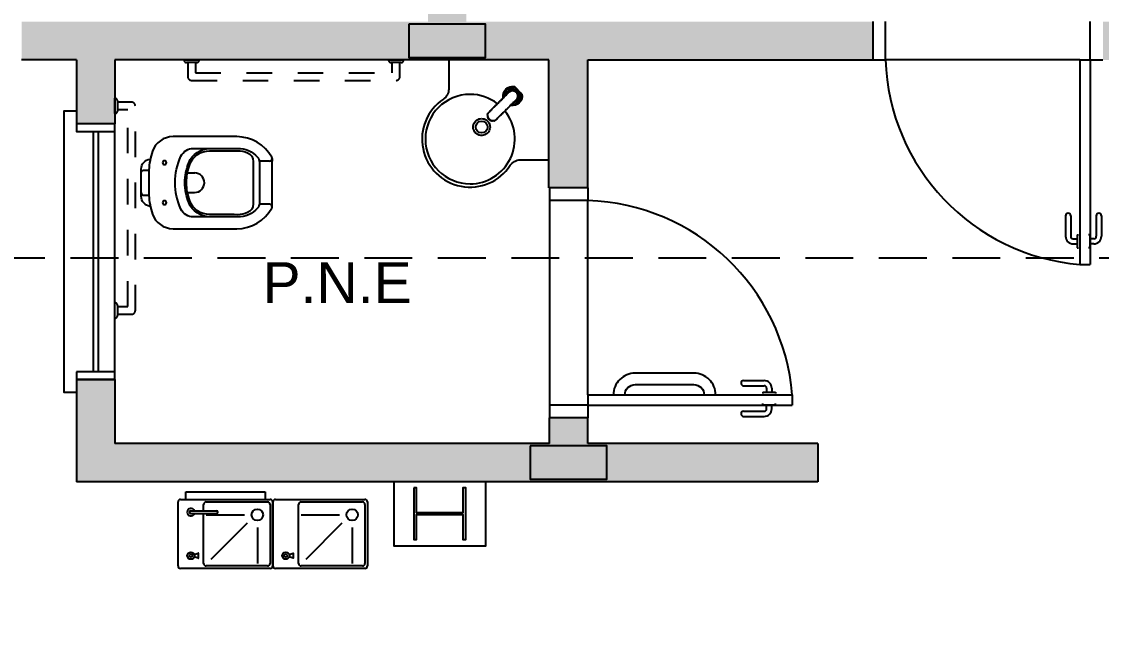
# Model space of a CAD drawing. Extents: x 247 to 523, y 32 to 113.
# Drawn here: x 430.483 to 434.707, y 71.372 to 73.797 of the extents above; entities that cross this region are included whole.
import ezdxf

# ---------------------------------------------------------------- set-up
doc = ezdxf.new("R2010")
doc.units = 0
doc.header["$LTSCALE"] = 0.005
doc.set_wipeout_variables(frame=1)
for name, pattern in [('DOT', [0.25, 0, -0.25]), ('HIDDEN', [9.525, 6.35, -3.175]), ('HIDDEN2', [0.1875, 0.125, -0.0625]), ('TRACEJADO_G', [0.375, 0.25, -0.125])]:
    doc.linetypes.add(name, pattern=pattern)
doc.layers.get('0').update_dxf_attribs({"linetype": 'CONTINUOUS'})
for name, color, linetype in [('A-BARRA', 2, 'CONTINUOUS'), ('A-COTAS', 1, 'CONTINUOUS'), ('A-PAREDE', 5, 'CONTINUOUS'), ('A-PISOS-CTEL', 2, 'TRACEJADO_G'), ('A-PORTA', 3, 'CONTINUOUS'), ('A-SOLEIRA', 1, 'CONTINUOUS'), ('AR-ESQ', 2, 'CONTINUOUS'), ('AR-SAN-01', 1, 'CONTINUOUS'), ('AR-VEGETAÇÃO_árvores', 96, 'HIDDEN'), ('ARQ-ALV-CORTE', 5, 'CONTINUOUS'), ('ARQ-ESQ-VISTA1', 2, 'CONTINUOUS'), ('ARQ-TXT-1_100', 2, 'CONTINUOUS'), ('EST-MET-VISTA1', 1, 'CONTINUOUS'), ('Estr-Met-PILARES', 3, 'CONTINUOUS')]:
    doc.layers.add(name, color=color, linetype=linetype)
doc.styles.add('ESC-50-A20', font='arial.ttf', dxfattribs={"height": 0.1})

msp = doc.modelspace()

# ---------------------------------------------------------------- hatches: boundary and pattern name
at = {"layer": 'A-COTAS'}
h = msp.add_hatch(color=251, dxfattribs=at)
h.dxf.hatch_style = 1
h.paths.add_polyline_path([(431.99822, 73.78658), (431.99822, 73.72158), (431.99822, 73.65658), (432.14822, 73.65658), (432.29822, 73.65658), (432.29822, 73.72158), (432.29822, 73.78658), (432.14822, 73.78658)])
h = msp.add_hatch(color=251, dxfattribs=at)
h.dxf.hatch_style = 1
h.paths.add_polyline_path([(432.47322, 72.13658), (432.47322, 72.07158), (432.47322, 72.00658), (432.62322, 72.00658), (432.77322, 72.00658), (432.77322, 72.07158), (432.77322, 72.13658), (432.62322, 72.13658)])
at = {"layer": 'AR-VEGETAÇÃO_árvores'}
h = msp.add_hatch(color=251, dxfattribs=at)
h.dxf.hatch_style = 1
h.paths.add_polyline_path([(426.57322, 76.74658), (426.77322, 76.74658), (426.77322, 76.89658), (426.42322, 76.89658), (426.42322, 75.59658), (426.57322, 75.59658)])
h.paths.add_polyline_path([(426.57322, 74.59658), (426.42322, 74.59658), (426.42322, 74.59658), (426.42322, 74.39658), (426.57322, 74.39658)])
h.paths.add_polyline_path([(426.57322, 73.39658), (426.42322, 73.39658), (426.42322, 73.39658), (426.42322, 72.40134), (426.57322, 72.40134)])
h.paths.add_polyline_path([(426.57322, 72.14658), (426.57322, 72.40134), (426.42322, 72.40134), (426.42322, 71.99658), (429.48322, 71.99658), (429.48322, 72.40134), (429.33322, 72.40134), (429.33322, 72.14658)])
h.paths.add_polyline_path([(429.48322, 74.59658), (429.33322, 74.59658), (429.33322, 72.40134), (429.48322, 72.40134), (429.48322, 73.64658), (429.58322, 73.64658), (429.58322, 73.79658), (429.48322, 73.79658)])
h.paths.add_polyline_path([(428.17322, 76.89658), (427.77322, 76.89658), (427.77322, 76.74658), (428.17322, 76.74658)])
h.paths.add_polyline_path([(430.72324, 76.89658), (429.17322, 76.89658), (429.17322, 76.74658), (430.72324, 76.74658)])
h.paths.add_polyline_path([(432.5732, 76.89658), (431.72324, 76.89658), (431.72324, 76.74658), (432.07322, 76.74658), (432.07322, 73.79658), (430.48322, 73.79658), (430.48322, 73.64658), (430.69822, 73.64658), (430.69822, 73.39658), (430.84822, 73.39658), (430.84822, 73.64658), (432.16032, 73.64658), (432.16032, 73.64658), (432.54513, 73.64658), (432.54822, 73.64658), (432.54822, 73.25869), (432.54822, 73.14658), (432.69822, 73.14658), (432.69822, 73.64658), (433.81322, 73.64658), (433.81322, 73.79658), (432.22322, 73.79658), (432.22322, 76.74658), (432.5732, 76.74658)])
h.paths.add_polyline_path([(433.59822, 72.14658), (432.69822, 72.14658), (432.69822, 72.24658), (432.54822, 72.24658), (432.54822, 72.14658), (430.84822, 72.14658), (430.84822, 72.39658), (430.69822, 72.39658), (430.69822, 71.99658), (433.59822, 71.99658)])
h.paths.add_polyline_path([(434.96322, 74.59658), (434.81322, 74.59658), (434.81322, 73.79658), (434.71322, 73.79658), (434.71322, 73.64658), (434.81322, 73.64658), (434.81322, 72.40134), (434.96322, 72.40134)])
h.paths.add_polyline_path([(434.96322, 72.14658), (434.96322, 72.40134), (434.81322, 72.40134), (434.81322, 71.99658), (437.87322, 71.99658), (437.87322, 72.40134), (437.72322, 72.40134), (437.72322, 72.14658)])
h.paths.add_polyline_path([(437.87322, 73.39658), (437.72322, 73.39658), (437.72322, 73.39658), (437.72322, 72.40134), (437.87322, 72.40134)])
h.paths.add_polyline_path([(437.87322, 74.59658), (437.72322, 74.59658), (437.72322, 74.59658), (437.72322, 74.39658), (437.87322, 74.39658)])
h.paths.add_polyline_path([(437.87322, 76.89658), (437.52322, 76.89658), (437.52322, 76.74658), (437.72322, 76.74658), (437.72322, 75.59658), (437.87322, 75.59658), (437.87322, 75.59658)])
h.paths.add_polyline_path([(436.52322, 76.89658), (436.12322, 76.89658), (436.12322, 76.74658), (436.52322, 76.74658)])
h.paths.add_polyline_path([(435.12322, 76.89658), (433.5732, 76.89658), (433.5732, 76.74658), (435.12322, 76.74658)])

# ---------------------------------------------------------------- linework, layer by layer
at = {"color": 251, "linetype": 'HIDDEN2', "ltscale": 0.5}
for points in [[(431.17822, 73.64658, -0.4142136), (431.16822, 73.63658), (431.12822, 73.63658, -0.4142136), (431.11822, 73.64658), (431.17822, 73.64658)], [(431.13322, 73.63658), (431.13322, 73.58158, 0.4142136), (431.14822, 73.56658), (431.94822, 73.56658, 0.4142136), (431.96322, 73.58158), (431.96322, 73.63658)], [(431.97822, 73.64658, -0.4142136), (431.96822, 73.63658), (431.92822, 73.63658, -0.4142136), (431.91822, 73.64658), (431.97822, 73.64658)], [(430.85822, 72.65158), (430.91322, 72.65158, 0.4142136), (430.92822, 72.66658), (430.92822, 73.46658, 0.4142136), (430.91322, 73.48158), (430.85822, 73.48158)]]:
    msp.add_lwpolyline(points, format="xyb", dxfattribs=at)
for points in [[(431.16322, 73.63658), (431.16322, 73.59658), (431.93322, 73.59658), (431.93322, 73.63658)], [(430.85822, 72.68158), (430.89822, 72.68158), (430.89822, 73.45158), (430.85822, 73.45158)]]:
    msp.add_lwpolyline(points, dxfattribs=at)
at = {"color": 251, "linetype": 'HIDDEN2', "ltscale": 0.15}
for points in [[(430.84822, 73.49658, -0.4142136), (430.85822, 73.48658), (430.85822, 73.44658, -0.4142136), (430.84822, 73.43658), (430.84822, 73.49658)], [(430.84822, 72.69658, -0.4142136), (430.85822, 72.68658), (430.85822, 72.64658, -0.4142136), (430.84822, 72.63658), (430.84822, 72.69658)]]:
    msp.add_lwpolyline(points, format="xyb", dxfattribs=at)
at = {"layer": 'A-BARRA', "color": 251}
msp.add_lwpolyline([(432.88322, 72.42158, 0.4142136), (432.79822, 72.33658), (432.79822, 72.33658), (432.84322, 72.33658, -0.4142136), (432.88322, 72.37658), (433.11322, 72.37658, -0.4142136), (433.15322, 72.33658), (433.19822, 72.33658), (433.19822, 72.33658, 0.4142136), (433.11322, 72.42158)], format="xyb", close=True, dxfattribs=at)
at = {"layer": 'A-PAREDE', "color": 251}
for points in [[(431.99822, 73.78658), (431.99822, 73.72158), (431.99822, 73.65658), (432.14822, 73.65658), (432.29822, 73.65658), (432.29822, 73.72158), (432.29822, 73.78658), (432.14822, 73.78658), (431.99822, 73.78658)], [(432.47322, 72.13658), (432.47322, 72.07158), (432.47322, 72.00658), (432.62322, 72.00658), (432.77322, 72.00658), (432.77322, 72.07158), (432.77322, 72.13658), (432.62322, 72.13658), (432.47322, 72.13658)]]:
    msp.add_lwpolyline(points, close=True, dxfattribs=at)
at = {"layer": 'A-PISOS-CTEL', "color": 251, "linetype": 'TRACEJADO_G', "ltscale": 150}
msp.add_lwpolyline([(441.4992, 46.87165), (441.4992, 72.87165), (423.9392, 72.87165), (423.9392, 46.87165)], close=True, dxfattribs=at)
at = {"layer": 'A-PORTA', "color": 251}
for p, q in [((434.56733, 73.03695), (434.56733, 72.95695)), ((434.58733, 73.03695), (434.58733, 72.95695)), ((434.68733, 73.03695), (434.68733, 72.95695)), ((434.70733, 73.03695), (434.70733, 72.95695)), ((434.61233, 72.96195), (434.61233, 72.91195)), ((434.61233, 72.96195), (434.61733, 72.96195)), ((434.66233, 72.96195), (434.65733, 72.96195)), ((434.66233, 72.96195), (434.66233, 72.91195)), ((434.59733, 72.94695), (434.61233, 72.94695)), ((434.59733, 72.92695), (434.61233, 72.92695)), ((434.61233, 72.91195), (434.61733, 72.91195)), ((434.66233, 72.91195), (434.65733, 72.91195)), ((434.67733, 72.94695), (434.66233, 72.94695)), ((434.67733, 72.92695), (434.66233, 72.92695)), ((433.30785, 72.39247), (433.38785, 72.39247)), ((433.30785, 72.37247), (433.38785, 72.37247)), ((433.39785, 72.36247), (433.39785, 72.34747)), ((433.41785, 72.36247), (433.41785, 72.34747)), ((433.38285, 72.34747), (433.43285, 72.34747)), ((433.38285, 72.34747), (433.38285, 72.34247)), ((433.43285, 72.34747), (433.43285, 72.34247)), ((433.38285, 72.29747), (433.38285, 72.30247)), ((433.38285, 72.29747), (433.43285, 72.29747)), ((433.39785, 72.28247), (433.39785, 72.29747)), ((433.41785, 72.28247), (433.41785, 72.29747)), ((433.43285, 72.29747), (433.43285, 72.30247)), ((433.30785, 72.27247), (433.38785, 72.27247)), ((433.30785, 72.25247), (433.38785, 72.25247))]:
    msp.add_line(p, q, dxfattribs=at)
for points in [[(432.15417, 73.64347), (432.15417, 73.5318, -0.2508755), (432.13353, 73.49327, 1.2268868), (432.395, 73.23454, -0.2536718), (432.4338, 73.25558), (432.54206, 73.25558, 0.4142136), (432.54515, 73.25867), (432.54515, 73.64347, 0.4142136), (432.54207, 73.64656), (432.15725, 73.64656), (432.15643, 73.64645), (432.1557, 73.64614), (432.15506, 73.64564), (432.15457, 73.645), (432.15427, 73.64426)], [(432.28271, 73.40727, -1), (432.28271, 73.36097, -1)]]:
    msp.add_lwpolyline(points, format="xyb", close=True, dxfattribs=at)
for points in [[(432.36707, 73.49887, -0.5256069), (432.41063, 73.54243)], [(432.36983, 73.50065, -0.5577896), (432.41461, 73.5383)], [(432.39667, 73.52533, -0.0550086), (432.40113, 73.52642)], [(432.44062, 73.51244, -0.5256151), (432.39706, 73.46888)], [(432.43649, 73.51642, -0.557794), (432.39884, 73.47164)], [(432.40113, 73.52642, -0.2328376), (432.41865, 73.52046)], [(432.41865, 73.52046, -0.2917298), (432.42352, 73.49848)]]:
    msp.add_lwpolyline(points, format="xyb", dxfattribs=at)
for points in [[(432.41063, 73.54243), (432.41136, 73.54167), (432.41229, 73.5407), (432.4129, 73.54006), (432.41461, 73.5383)], [(432.41063, 73.54243), (432.41067, 73.54242), (432.41072, 73.5424), (432.41077, 73.54238), (432.41081, 73.54236), (432.41085, 73.54234), (432.4109, 73.54231), (432.41093, 73.54228), (432.41097, 73.54224)], [(432.44043, 73.51278), (432.41097, 73.54224)], [(432.41097, 73.54224), (432.41182, 73.54134), (432.41278, 73.54034), (432.414, 73.53906), (432.41481, 73.53821), (432.4154, 73.5376), (432.416, 73.53698), (432.41684, 73.53613), (432.41746, 73.5355), (432.41845, 73.5345), (432.41914, 73.5338), (432.42055, 73.53239), (432.42197, 73.53096), (432.4234, 73.52952), (432.42723, 73.52569), (432.42843, 73.52449), (432.42915, 73.52378), (432.43058, 73.52236), (432.43199, 73.52095), (432.4331, 73.51985), (432.43432, 73.51865), (432.43509, 73.51789), (432.4358, 73.51721), (432.4364, 73.51662)], [(432.34352, 73.47433), (432.34693, 73.47777), (432.35033, 73.4812), (432.35369, 73.48458), (432.35533, 73.48623), (432.35696, 73.48786), (432.35857, 73.48946), (432.36017, 73.49106), (432.36174, 73.49263), (432.3633, 73.49417), (432.36484, 73.4957), (432.36636, 73.49721), (432.36932, 73.50015), (432.37077, 73.50159), (432.3722, 73.503), (432.37495, 73.50576), (432.3776, 73.50843), (432.38015, 73.51103)], [(432.38193, 73.51269), (432.38043, 73.51111), (432.37891, 73.50954), (432.37737, 73.50796), (432.3766, 73.50718), (432.37582, 73.50639), (432.37521, 73.50577), (432.37426, 73.50481), (432.37249, 73.50305), (432.37111, 73.50168), (432.36813, 73.49871), (432.36482, 73.49544)], [(432.37704, 73.50786), (432.37714, 73.50917), (432.37724, 73.50982), (432.37783, 73.51262), (432.37799, 73.51319), (432.37896, 73.51596), (432.37915, 73.5164), (432.38052, 73.51912), (432.3807, 73.51942), (432.38248, 73.52205), (432.38259, 73.52219), (432.3848, 73.52469), (432.38745, 73.52702), (432.38765, 73.52717), (432.39038, 73.52897), (432.39077, 73.52919), (432.39354, 73.53053), (432.39408, 73.53075), (432.39687, 73.53166), (432.39752, 73.53183), (432.40033, 73.53235), (432.40103, 73.53243), (432.40384, 73.53258), (432.40455, 73.53257), (432.40736, 73.53235), (432.40802, 73.53226), (432.41081, 73.53166), (432.41138, 73.53151), (432.41415, 73.53053), (432.41459, 73.53034), (432.41731, 73.52897), (432.41761, 73.5288), (432.42024, 73.52702), (432.42038, 73.5269), (432.42289, 73.52469), (432.42509, 73.52219), (432.42521, 73.52205), (432.42699, 73.51942), (432.42716, 73.51912), (432.42853, 73.5164), (432.42872, 73.51596), (432.4297, 73.51319), (432.42986, 73.51262), (432.43045, 73.50982), (432.43054, 73.50917), (432.43076, 73.50636), (432.43077, 73.50565), (432.43063, 73.50284), (432.43054, 73.50214), (432.43002, 73.49933), (432.42986, 73.49868), (432.42894, 73.49589), (432.42872, 73.49535), (432.42739, 73.49258), (432.42717, 73.49219), (432.42536, 73.48946), (432.42521, 73.48926), (432.42288, 73.48661), (432.42038, 73.4844), (432.42024, 73.48429), (432.41761, 73.4825), (432.41731, 73.48233), (432.41459, 73.48096), (432.41415, 73.48077), (432.41138, 73.4798), (432.41081, 73.47964), (432.40802, 73.47905), (432.40736, 73.47895), (432.40605, 73.47885)], [(432.37818, 73.50903), (432.38004, 73.51095), (432.38164, 73.51264), (432.38302, 73.51414), (432.3842, 73.51543), (432.38472, 73.516), (432.3852, 73.5165), (432.38563, 73.51696), (432.38603, 73.51736), (432.38639, 73.51772), (432.38671, 73.51803)], [(432.38437, 73.51529), (432.38323, 73.51407)], [(432.38703, 73.5181), (432.3864, 73.51744), (432.38538, 73.51636)], [(432.38974, 73.52099), (432.38972, 73.52095), (432.38965, 73.52086), (432.3896, 73.5208), (432.38941, 73.52065), (432.38923, 73.52048), (432.38907, 73.5203), (432.38891, 73.52013), (432.38875, 73.51997), (432.38847, 73.51971), (432.38806, 73.51933), (432.38781, 73.51909), (432.38752, 73.51881), (432.3872, 73.51849)], [(432.3877, 73.5188), (432.38859, 73.51972), (432.38886, 73.52), (432.38912, 73.52027)], [(432.38795, 73.51923), (432.38809, 73.5194), (432.38849, 73.51986), (432.38888, 73.52028), (432.38927, 73.52067)], [(432.38921, 73.52062), (432.38888, 73.52028)], [(432.38927, 73.52067), (432.38909, 73.52051), (432.38904, 73.52046), (432.38889, 73.52029)], [(432.38918, 73.52059), (432.38914, 73.52055)], [(432.38967, 73.52101), (432.3896, 73.52095), (432.38953, 73.52089), (432.38948, 73.52085), (432.38943, 73.52081), (432.38934, 73.52073), (432.38927, 73.52067)], [(432.3896, 73.5208), (432.3894, 73.52058)], [(432.39196, 73.52284), (432.39098, 73.52218), (432.38948, 73.52085)], [(432.39024, 73.52144), (432.38974, 73.52106)], [(432.39265, 73.52322), (432.38975, 73.52106)], [(432.38977, 73.52107), (432.38978, 73.52107), (432.38979, 73.52107)], [(432.39214, 73.52298), (432.39013, 73.52136)], [(432.3995, 73.52592), (432.39594, 73.5249), (432.39587, 73.52488), (432.39582, 73.52487), (432.39576, 73.52485), (432.39571, 73.52483), (432.39562, 73.5248), (432.39228, 73.52306), (432.39024, 73.52144)], [(432.39246, 73.52315), (432.39024, 73.52144)], [(432.39207, 73.52294), (432.39034, 73.52153)], [(432.42297, 73.49736), (432.42311, 73.49771), (432.42324, 73.49806), (432.42337, 73.49842), (432.42365, 73.49931), (432.4239, 73.50023), (432.42411, 73.50115), (432.42421, 73.50171), (432.4243, 73.50227), (432.42437, 73.50284), (432.42444, 73.5036), (432.42448, 73.50436), (432.4245, 73.50512), (432.42448, 73.50589), (432.42444, 73.50665), (432.42437, 73.50742), (432.4243, 73.50799), (432.42421, 73.50856), (432.42411, 73.50913), (432.4239, 73.51009), (432.42364, 73.51103), (432.42334, 73.51195), (432.42321, 73.51232), (432.42307, 73.51269), (432.42293, 73.51306), (432.42244, 73.51415), (432.42189, 73.51521), (432.42129, 73.51623), (432.42037, 73.51758), (432.41935, 73.51885), (432.41824, 73.52005), (432.41704, 73.52116), (432.41577, 73.52218), (432.41443, 73.5231), (432.4134, 73.5237), (432.41234, 73.52425), (432.41125, 73.52474), (432.41088, 73.52488), (432.41051, 73.52502), (432.41014, 73.52515), (432.40922, 73.52545), (432.40828, 73.52571), (432.40733, 73.52592), (432.40676, 73.52602), (432.40618, 73.52611), (432.40561, 73.52618), (432.40484, 73.52625), (432.40408, 73.52629), (432.40331, 73.52631), (432.40255, 73.52629), (432.40179, 73.52625), (432.40103, 73.52618), (432.40046, 73.5261), (432.3999, 73.52602), (432.39934, 73.52591), (432.39842, 73.52571), (432.39751, 73.52546), (432.39661, 73.52518), (432.39625, 73.52505), (432.3959, 73.52492), (432.39555, 73.52478), (432.39452, 73.52432), (432.39352, 73.52381), (432.39255, 73.52324), (432.39239, 73.52314), (432.39223, 73.52304), (432.39207, 73.52294), (432.39258, 73.52331), (432.39555, 73.52478), (432.39632, 73.52516)], [(432.39632, 73.52516), (432.39548, 73.52485), (432.39314, 73.52365), (432.39278, 73.5234)], [(432.40339, 73.52625), (432.39965, 73.52594), (432.3996, 73.52593), (432.39955, 73.52593), (432.3995, 73.52592), (432.39942, 73.52591), (432.39939, 73.5259), (432.39576, 73.52485)], [(432.39632, 73.52516), (432.39667, 73.52533)], [(432.39934, 73.52591), (432.39667, 73.52533)], [(432.40095, 73.52637), (432.4006, 73.52634), (432.39798, 73.52576), (432.39705, 73.52542)], [(432.40331, 73.52626), (432.39991, 73.52596)], [(432.40331, 73.52631), (432.40113, 73.52642)], [(432.40152, 73.52642), (432.40329, 73.52659), (432.40551, 73.5265)], [(432.40587, 73.52648), (432.40603, 73.52648), (432.40876, 73.52601), (432.40994, 73.52564)], [(432.41072, 73.52539), (432.41144, 73.52517), (432.41401, 73.52396), (432.41449, 73.52365)], [(432.41461, 73.5383), (432.4148, 73.53809), (432.41526, 73.53759), (432.4158, 73.53702), (432.41624, 73.53655)], [(432.41513, 73.52323), (432.41643, 73.52239), (432.41865, 73.52046)], [(432.42178, 73.53078), (432.421, 73.53159), (432.42065, 73.53195), (432.4202, 73.53241), (432.41997, 73.53264), (432.41974, 73.53289), (432.41928, 73.53337), (432.41869, 73.53398), (432.4179, 73.53481), (432.41714, 73.5356), (432.41667, 73.5361)], [(432.41865, 73.52046), (432.42058, 73.51824), (432.42142, 73.51694)], [(432.42411, 73.50131), (432.42309, 73.49775), (432.42307, 73.49768), (432.42306, 73.49762), (432.42304, 73.49757), (432.42302, 73.49752), (432.42299, 73.49743), (432.42125, 73.49409), (432.41963, 73.49205)], [(432.42184, 73.5163), (432.42215, 73.51582), (432.42336, 73.51324), (432.42358, 73.51253)], [(432.42444, 73.5052), (432.42413, 73.50146), (432.42412, 73.50141), (432.42412, 73.50136), (432.42411, 73.50131), (432.4241, 73.50123), (432.42409, 73.5012), (432.42304, 73.49757)], [(432.42757, 73.52497), (432.42705, 73.52548), (432.42595, 73.52658), (432.42477, 73.52776), (432.42367, 73.52886), (432.42316, 73.52938)], [(432.42411, 73.50115), (432.42352, 73.49848)], [(432.42361, 73.49886), (432.42395, 73.49979), (432.42453, 73.50241), (432.42456, 73.50276)], [(432.42383, 73.51175), (432.4242, 73.51057), (432.42467, 73.50784), (432.42468, 73.50768)], [(432.42445, 73.50512), (432.42415, 73.50172)], [(432.4245, 73.50512), (432.42461, 73.50294)], [(432.42469, 73.50732), (432.42478, 73.5051), (432.42462, 73.50333)], [(432.43429, 73.51848), (432.43379, 73.51895), (432.433, 73.51971), (432.43217, 73.5205), (432.43156, 73.52109), (432.43108, 73.52155), (432.43084, 73.52178), (432.4306, 73.52201), (432.43014, 73.52246), (432.42978, 73.52281), (432.42898, 73.52359)], [(432.43474, 73.51805), (432.43521, 73.51761), (432.43578, 73.51707), (432.43628, 73.51661), (432.43649, 73.51642)], [(432.4364, 73.51662), (432.43649, 73.51642)], [(432.44043, 73.51278), (432.43954, 73.51363), (432.43853, 73.51459), (432.43749, 73.51558), (432.4364, 73.51662)], [(432.44062, 73.51244), (432.43986, 73.51317), (432.43887, 73.51411), (432.43821, 73.51475), (432.43758, 73.51536), (432.43649, 73.51642)], [(432.44062, 73.51244), (432.44061, 73.51248), (432.44059, 73.51253), (432.44057, 73.51258), (432.44055, 73.51262), (432.44053, 73.51266), (432.4405, 73.5127), (432.44047, 73.51274), (432.44043, 73.51278)], [(432.34348, 73.47429), (432.34034, 73.47112), (432.33723, 73.46799), (432.33418, 73.46491), (432.33271, 73.46343), (432.33125, 73.46196), (432.32982, 73.46051), (432.3284, 73.45908), (432.32701, 73.45767), (432.32565, 73.45629), (432.3243, 73.45492), (432.32298, 73.45358), (432.32168, 73.45226), (432.3204, 73.45095), (432.31914, 73.44967), (432.31791, 73.44841), (432.3167, 73.44717), (432.31551, 73.44595), (432.31435, 73.44475), (432.3132, 73.44358), (432.31208, 73.44243), (432.31098, 73.44129), (432.30796, 73.43819)], [(432.33235, 73.46286), (432.32981, 73.46031), (432.32723, 73.45772), (432.32561, 73.45609), (432.32323, 73.45369), (432.32177, 73.45221), (432.32034, 73.45076), (432.31892, 73.44931), (432.31783, 73.4482), (432.31608, 73.44642), (432.31425, 73.44454), (432.31188, 73.4421)], [(432.33794, 73.46847), (432.33607, 73.46659)], [(432.33982, 73.47035), (432.34171, 73.47225), (432.34364, 73.47419), (432.34752, 73.4781)], [(432.34351, 73.47435), (432.34347, 73.47431)], [(432.35337, 73.484), (432.35141, 73.48203), (432.34946, 73.48007)], [(432.3573, 73.48795), (432.35533, 73.48597)], [(432.36325, 73.49388), (432.36126, 73.4919)], [(432.36756, 73.4984), (432.36707, 73.49887), (432.36708, 73.49882), (432.36709, 73.49877), (432.36711, 73.49873), (432.36713, 73.49868), (432.36716, 73.49864), (432.36719, 73.4986), (432.36722, 73.49856), (432.36725, 73.49852)], [(432.36747, 73.49831), (432.36725, 73.49852)], [(432.36747, 73.49831), (432.36725, 73.49852)], [(432.40923, 73.48195), (432.40662, 73.47941), (432.40395, 73.47676), (432.40119, 73.47401), (432.39978, 73.47258), (432.39834, 73.47113), (432.3954, 73.46817), (432.39389, 73.46665), (432.39236, 73.46511), (432.39082, 73.46355), (432.38925, 73.46197), (432.38766, 73.46038), (432.38605, 73.45877), (432.38442, 73.45714), (432.38277, 73.4555), (432.37939, 73.45214), (432.37596, 73.44874), (432.37252, 73.44533)], [(432.38614, 73.45911), (432.38416, 73.45714)], [(432.39207, 73.46506), (432.39009, 73.46307)], [(432.39363, 73.46663), (432.39831, 73.47135), (432.39987, 73.47292), (432.40124, 73.4743), (432.40301, 73.47607), (432.40396, 73.47701), (432.40458, 73.47763), (432.40537, 73.47841), (432.40615, 73.47918), (432.40773, 73.48072), (432.4093, 73.48224), (432.41088, 73.48374)], [(432.39671, 73.46906), (432.3965, 73.46928)], [(432.39651, 73.46928), (432.39671, 73.46906)], [(432.39659, 73.46937), (432.39706, 73.46888)], [(432.39706, 73.46888), (432.39701, 73.46889), (432.39696, 73.4689), (432.39692, 73.46892), (432.39687, 73.46894), (432.39683, 73.46897), (432.39679, 73.469), (432.39675, 73.46903), (432.39671, 73.46906)], [(432.40723, 73.47999), (432.40914, 73.48185), (432.41084, 73.48344), (432.41234, 73.48483), (432.41362, 73.48601), (432.41419, 73.48653), (432.41469, 73.48701), (432.41515, 73.48744), (432.41555, 73.48784), (432.41591, 73.4882), (432.41622, 73.48852)], [(432.41348, 73.48618), (432.41226, 73.48504)], [(432.41455, 73.48719), (432.41564, 73.48821), (432.41629, 73.48884)], [(432.41918, 73.49155), (432.41914, 73.49153), (432.41905, 73.49146), (432.41899, 73.49141), (432.41884, 73.49121), (432.41867, 73.49104), (432.41849, 73.49088), (432.41832, 73.49072), (432.41816, 73.49056), (432.4179, 73.49028), (432.41752, 73.48987), (432.41728, 73.48962), (432.417, 73.48933), (432.41668, 73.48901)], [(432.41699, 73.48951), (432.41819, 73.49067), (432.41846, 73.49093)], [(432.41742, 73.48976), (432.4176, 73.4899), (432.41805, 73.4903), (432.41847, 73.49069), (432.41881, 73.49102)], [(432.41886, 73.49108), (432.41847, 73.49069)], [(432.41886, 73.49108), (432.4187, 73.4909), (432.41865, 73.49084), (432.41848, 73.4907)], [(432.41877, 73.49098), (432.41872, 73.49093)], [(432.41899, 73.49141), (432.41877, 73.49121)], [(432.4192, 73.49148), (432.41914, 73.49141), (432.41909, 73.49134), (432.41904, 73.49129), (432.419, 73.49124), (432.41892, 73.49115), (432.41886, 73.49108)], [(432.41905, 73.49129), (432.42037, 73.49279), (432.42104, 73.49377)], [(432.42141, 73.49445), (432.41925, 73.49156)], [(432.41956, 73.49195), (432.41925, 73.49155)], [(432.41926, 73.49158), (432.41926, 73.49158), (432.41926, 73.49159)], [(432.42134, 73.49427), (432.41956, 73.49195)], [(432.42117, 73.49395), (432.41956, 73.49195)], [(432.42104, 73.49377), (432.41969, 73.49212)], [(432.42113, 73.49388), (432.42104, 73.49377)], [(432.42113, 73.49388), (432.42123, 73.49404), (432.42133, 73.4942), (432.42143, 73.49435), (432.422, 73.49533), (432.42251, 73.49633), (432.42297, 73.49736)], [(432.42159, 73.49459), (432.4215, 73.49439), (432.42113, 73.49388)], [(432.42159, 73.49459), (432.42184, 73.49495), (432.42304, 73.49729), (432.42335, 73.49813)], [(432.42297, 73.49736), (432.42159, 73.49459)], [(432.42352, 73.49848), (432.42297, 73.49736)], [(432.30616, 73.43088), (432.30608, 73.42952), (432.30618, 73.42803)], [(432.30616, 73.43088), (432.30614, 73.43053), (432.30612, 73.42956), (432.30618, 73.42803)], [(432.30616, 73.43088), (432.30638, 73.43301), (432.30648, 73.43371), (432.30665, 73.43442)], [(432.30618, 73.42803), (432.30625, 73.42731)], [(432.30693, 73.42378), (432.30649, 73.42535), (432.30625, 73.42731)], [(432.30625, 73.42731), (432.30652, 73.42554)], [(432.30692, 73.43546), (432.30774, 73.43783), (432.30778, 73.43793), (432.30783, 73.43802)], [(432.30774, 73.43783), (432.30911, 73.43925), (432.31049, 73.44068)], [(432.31071, 73.41627), (432.30969, 73.41758), (432.30923, 73.41842), (432.30819, 73.42038)], [(432.31446, 73.41252), (432.31242, 73.41423), (432.31071, 73.41627), (432.31247, 73.41428), (432.31446, 73.41252), (432.31577, 73.4115), (432.31662, 73.41104), (432.31857, 73.41), (432.31952, 73.40951), (432.32128, 73.40894), (432.31956, 73.40957), (432.3189, 73.40985), (432.31857, 73.41)], [(432.33638, 73.40977), (432.33948, 73.41279), (432.34062, 73.41389), (432.34177, 73.41501), (432.34294, 73.41616), (432.34414, 73.41732), (432.34536, 73.41851), (432.3466, 73.41972), (432.34786, 73.42095), (432.34914, 73.42221), (432.35045, 73.42349), (432.35177, 73.42479), (432.35311, 73.42611), (432.35448, 73.42746), (432.35587, 73.42882), (432.35727, 73.43021), (432.3587, 73.43163), (432.36015, 73.43306), (432.36162, 73.43451), (432.36311, 73.43599), (432.36618, 73.43904), (432.36931, 73.44215), (432.37248, 73.44529)], [(432.3403, 73.41369), (432.34273, 73.41606), (432.34461, 73.41789), (432.34639, 73.41964), (432.34788, 73.42109), (432.34895, 73.42215), (432.35024, 73.42342), (432.35188, 73.42504), (432.35428, 73.42742), (432.35591, 73.42903), (432.3585, 73.43162), (432.36105, 73.43416)], [(432.36666, 73.43975), (432.36478, 73.43788)], [(432.36854, 73.44163), (432.37044, 73.44352), (432.37234, 73.44541), (432.37629, 73.44933), (432.38022, 73.45322), (432.38219, 73.45518)], [(432.37254, 73.44532), (432.3725, 73.44528)], [(432.32373, 73.40832), (432.3255, 73.40806), (432.32354, 73.4083), (432.32197, 73.40874)], [(432.32622, 73.40799), (432.3255, 73.40806)], [(432.33261, 73.40846), (432.3319, 73.40829), (432.3312, 73.40819), (432.32908, 73.40797), (432.32771, 73.40789), (432.32622, 73.40799)], [(432.32908, 73.40797), (432.32872, 73.40795), (432.32775, 73.40793), (432.32622, 73.40799)], [(432.33622, 73.40964), (432.33612, 73.40959), (432.33602, 73.40955), (432.33365, 73.40873)], [(432.33602, 73.40955), (432.33744, 73.41092), (432.33887, 73.4123)]]:
    msp.add_lwpolyline(points, dxfattribs=at)
for points in [[(432.28271, 73.41722), (432.28788, 73.41681), (432.29293, 73.4156), (432.29538, 73.41469), (432.29775, 73.4136), (432.30003, 73.41231), (432.30221, 73.41085), (432.3061, 73.40751), (432.30948, 73.40355), (432.31221, 73.39911), (432.3133, 73.39673), (432.3142, 73.39428), (432.31491, 73.39176), (432.31542, 73.38919), (432.31581, 73.38412), (432.31541, 73.37895), (432.3142, 73.3739), (432.31222, 73.36909), (432.30949, 73.36464), (432.30787, 73.36258), (432.30609, 73.36066), (432.30417, 73.35888), (432.3021, 73.35726), (432.29992, 73.35581), (432.29762, 73.35453), (432.29517, 73.35342), (432.29022, 73.35185), (432.2851, 73.35108), (432.2799, 73.35111), (432.27474, 73.35196), (432.27223, 73.35269), (432.26977, 73.35362), (432.2674, 73.35474), (432.26511, 73.35605), (432.26295, 73.35753), (432.26089, 73.35919), (432.25928, 73.36069), (432.2559, 73.36463), (432.2532, 73.36902), (432.25121, 73.3738), (432.24998, 73.37886), (432.24967, 73.38146), (432.24956, 73.38407), (432.24966, 73.38669), (432.24997, 73.3893), (432.25048, 73.39186), (432.2512, 73.39439), (432.25211, 73.39685), (432.25323, 73.39924), (432.2559, 73.40357), (432.25928, 73.40752), (432.26323, 73.4109), (432.26769, 73.41362), (432.27006, 73.41471), (432.27252, 73.41562), (432.27505, 73.41632), (432.27763, 73.41683)], [(432.30819, 73.42038), (432.3077, 73.42133), (432.30714, 73.42309), (432.30776, 73.42137), (432.30804, 73.42071)]]:
    msp.add_lwpolyline(points, close=True, dxfattribs=at)
for centre, radius, start, end in [((434.69233, 73.67336), 0.82954, 181.85013, 265.22122), ((432.23763, 73.33698), 0.17491, 90, 270), ((432.23763, 73.33698), 0.17491, 52.30707, 90), ((432.23763, 73.33698), 0.17491, 270, 38.83646), ((432.67144, 72.26747), 0.82954, 4.77878, 88.14987), ((434.57733, 73.03695), 0.01, 0, 180), ((434.69733, 73.03695), 0.01, 0, 180), ((434.59733, 72.95695), 0.03, 180, 270), ((434.59733, 72.95695), 0.01, 180, 270), ((434.67733, 72.95695), 0.01, 270, 0), ((434.67733, 72.95695), 0.03, 270, 0), ((433.30785, 72.38247), 0.01, 90, 270), ((433.38785, 72.36247), 0.03, 0, 90), ((433.38785, 72.36247), 0.01, 0, 90), ((433.38785, 72.28247), 0.01, 270, 0), ((433.38785, 72.28247), 0.03, 270, 0), ((433.30785, 72.26247), 0.01, 90, 270)]:
    msp.add_arc(centre, radius, start, end, dxfattribs=at)
for points, degree in [([(432.38043, 73.51111), (432.38033, 73.51111), (432.38024, 73.51109), (432.38016, 73.51105), (432.38009, 73.51101), (432.38004, 73.51095)], 5), ([(432.38323, 73.51407), (432.38282, 73.51364), (432.38239, 73.51317), (432.38193, 73.51269)], 3), ([(432.38437, 73.51529), (432.38473, 73.51567), (432.38506, 73.51603), (432.38538, 73.51636)], 3), ([(432.3872, 73.51849), (432.38702, 73.51836), (432.38685, 73.51821), (432.38671, 73.51803)], 3), ([(432.38703, 73.5181), (432.38727, 73.51835), (432.38749, 73.51858), (432.3877, 73.5188)], 3), ([(432.38807, 73.51936), (432.3883, 73.51962), (432.38851, 73.51985), (432.3887, 73.52004)], 3), ([(432.38953, 73.52089), (432.38907, 73.52048), (432.38866, 73.52002), (432.38827, 73.51953)], 3), ([(432.38904, 73.52046), (432.38899, 73.52041), (432.38894, 73.52036), (432.38889, 73.52031)], 3), ([(432.38912, 73.52027), (432.38923, 73.52039), (432.38932, 73.52049), (432.3894, 73.52058)], 3), ([(432.38967, 73.52101), (432.38971, 73.52104), (432.38975, 73.52106), (432.38977, 73.52107)], 3), ([(432.38969, 73.52102), (432.39065, 73.52185), (432.3917, 73.52259), (432.3928, 73.52323)], 3), ([(432.38979, 73.52107), (432.38979, 73.52106), (432.38978, 73.52103), (432.38974, 73.52099)], 3), ([(432.39228, 73.52306), (432.39223, 73.52303), (432.39218, 73.523), (432.39214, 73.52298)], 3), ([(432.41624, 73.53655), (432.41638, 73.5364), (432.41652, 73.53625), (432.41667, 73.5361)], 3), ([(432.42178, 73.53078), (432.42224, 73.53032), (432.4227, 73.52985), (432.42316, 73.52938)], 3), ([(432.42898, 73.52359), (432.42851, 73.52405), (432.42804, 73.52451), (432.42757, 73.52497)], 3), ([(432.43429, 73.51848), (432.43444, 73.51833), (432.43459, 73.51819), (432.43474, 73.51805)], 3), ([(432.33235, 73.46286), (432.33309, 73.4636), (432.33383, 73.46434), (432.33457, 73.46509), (432.33532, 73.46584), (432.33607, 73.46659)], 5), ([(432.33794, 73.46847), (432.33857, 73.46909), (432.3392, 73.46972), (432.33982, 73.47035)], 3), ([(432.3436, 73.47415), (432.34354, 73.47421), (432.3435, 73.47426), (432.34348, 73.47429), (432.34347, 73.47431), (432.34347, 73.47431)], 5), ([(432.34364, 73.47419), (432.34358, 73.47425), (432.34354, 73.4743), (432.34352, 73.47433), (432.34351, 73.47435), (432.34351, 73.47435)], 5), ([(432.34752, 73.4781), (432.34817, 73.47876), (432.34882, 73.47941), (432.34946, 73.48007)], 3), ([(432.34867, 73.47953), (432.34865, 73.47953), (432.34864, 73.47953), (432.34863, 73.47953), (432.34863, 73.47952), (432.34864, 73.4795)], 5), ([(432.35337, 73.484), (432.35403, 73.48466), (432.35468, 73.48532), (432.35533, 73.48597)], 3), ([(432.3573, 73.48795), (432.35864, 73.48928), (432.35996, 73.4906), (432.36126, 73.4919)], 3), ([(432.36325, 73.49388), (432.36377, 73.4944), (432.3643, 73.49492), (432.36482, 73.49544)], 3), ([(432.39009, 73.46307), (432.3888, 73.46177), (432.38748, 73.46045), (432.38614, 73.45911)], 3), ([(432.39363, 73.46663), (432.39311, 73.46611), (432.39259, 73.46558), (432.39207, 73.46506)], 3), ([(432.4093, 73.48224), (432.4093, 73.48214), (432.40928, 73.48205), (432.40925, 73.48197), (432.4092, 73.4819), (432.40914, 73.48185)], 5), ([(432.41226, 73.48504), (432.41183, 73.48463), (432.41136, 73.48419), (432.41088, 73.48374)], 3), ([(432.41455, 73.48719), (432.41422, 73.48687), (432.41386, 73.48654), (432.41348, 73.48618)], 3), ([(432.41668, 73.48901), (432.41655, 73.48882), (432.4164, 73.48866), (432.41622, 73.48852)], 3), ([(432.41699, 73.48951), (432.41677, 73.4893), (432.41654, 73.48908), (432.41629, 73.48884)], 3), ([(432.41755, 73.48988), (432.41782, 73.49011), (432.41804, 73.49032), (432.41823, 73.49051)], 3), ([(432.41772, 73.49008), (432.41821, 73.49047), (432.41867, 73.49088), (432.41909, 73.49134)], 3), ([(432.41846, 73.49093), (432.41858, 73.49104), (432.41868, 73.49113), (432.41877, 73.49121)], 3), ([(432.4185, 73.4907), (432.41855, 73.49075), (432.4186, 73.49079), (432.41865, 73.49084)], 3), ([(432.41926, 73.49159), (432.41925, 73.4916), (432.41923, 73.49159), (432.41918, 73.49155)], 3), ([(432.41926, 73.49158), (432.41925, 73.49156), (432.41923, 73.49152), (432.4192, 73.49148)], 3), ([(432.42143, 73.49461), (432.42078, 73.49351), (432.42004, 73.49246), (432.41921, 73.4915)], 3), ([(432.42117, 73.49395), (432.42119, 73.49399), (432.42122, 73.49404), (432.42125, 73.49409)], 3), ([(432.30638, 73.43301), (432.30651, 73.43384), (432.30669, 73.43466), (432.30692, 73.43546)], 3), ([(432.30652, 73.42554), (432.30667, 73.42471), (432.30688, 73.42389), (432.30714, 73.42309)], 3), ([(432.30783, 73.43802), (432.30787, 73.43808), (432.30791, 73.43814), (432.30796, 73.43819)], 3), ([(432.31873, 73.40992), (432.31548, 73.41062), (432.3126, 73.41227), (432.31032, 73.41461), (432.30877, 73.41745), (432.30811, 73.42054)], 5), ([(432.30923, 73.41842), (432.30968, 73.41768), (432.31018, 73.41696), (432.31071, 73.41627)], 3), ([(432.31049, 73.44068), (432.31095, 73.44115), (432.31141, 73.44162), (432.31188, 73.4421)], 3), ([(432.36478, 73.43788), (432.36352, 73.43662), (432.36228, 73.43538), (432.36105, 73.43416)], 3), ([(432.36854, 73.44163), (432.36791, 73.441), (432.36728, 73.44038), (432.36666, 73.43975)], 3), ([(432.37234, 73.44541), (432.3724, 73.44535), (432.37245, 73.44531), (432.37248, 73.44529), (432.3725, 73.44528), (432.3725, 73.44528)], 5), ([(432.37238, 73.44545), (432.37244, 73.44539), (432.37249, 73.44535), (432.37252, 73.44533), (432.37254, 73.44532), (432.37254, 73.44532)], 5), ([(432.37772, 73.45048), (432.37772, 73.45046), (432.37772, 73.45045), (432.37772, 73.45044), (432.37771, 73.45044), (432.37769, 73.45045)], 5), ([(432.38416, 73.45714), (432.38351, 73.45649), (432.38285, 73.45583), (432.38219, 73.45518)], 3), ([(432.31662, 73.41104), (432.31587, 73.41149), (432.31515, 73.41199), (432.31446, 73.41252)], 3), ([(432.32128, 73.40894), (432.32177, 73.40879), (432.32226, 73.40865), (432.32275, 73.40853), (432.32324, 73.40842), (432.32373, 73.40832)], 5), ([(432.3312, 73.40819), (432.33203, 73.40832), (432.33285, 73.4085), (432.33365, 73.40873)], 3), ([(432.33638, 73.40977), (432.33633, 73.40972), (432.33628, 73.40968), (432.33622, 73.40964)], 3), ([(432.3403, 73.41369), (432.33981, 73.41322), (432.33934, 73.41276), (432.33887, 73.4123)], 3)]:
    msp.add_open_spline(points, degree=degree, dxfattribs=at)
at = {"layer": 'A-SOLEIRA', "color": 251}
for p, q in [((434.62322, 73.64658), (433.86322, 73.64658)), ((432.54822, 73.09658), (432.54822, 72.29658)), ((432.69822, 72.33658), (432.69822, 73.09658))]:
    msp.add_line(p, q, dxfattribs=at)
at = {"layer": 'AR-ESQ', "color": 251}
for p, q in [((433.86322, 73.64658), (433.86322, 73.79658)), ((434.66322, 73.64658), (434.66322, 73.79658)), ((433.81322, 73.64658), (433.86322, 73.64658)), ((434.62322, 73.64658), (434.62322, 72.84658)), ((434.62322, 73.64658), (434.66322, 73.64658)), ((434.66322, 73.64658), (434.66322, 72.84658)), ((434.66322, 73.64658), (434.71322, 73.64658)), ((432.54822, 73.14658), (432.54822, 73.09658)), ((432.69822, 73.14658), (432.69822, 73.09658)), ((432.69822, 73.09658), (432.54822, 73.09658)), ((434.62322, 72.84658), (434.66322, 72.84658)), ((432.69822, 72.33658), (433.49822, 72.33658)), ((432.69822, 72.33658), (432.69822, 72.29658)), ((433.49822, 72.33658), (433.49822, 72.29658)), ((432.69822, 72.29658), (432.54822, 72.29658)), ((432.54822, 72.29658), (432.54822, 72.24658)), ((432.69822, 72.29658), (433.49822, 72.29658)), ((432.69822, 72.29658), (432.69822, 72.24658))]:
    msp.add_line(p, q, dxfattribs=at)
at = {"layer": 'AR-SAN-01', "color": 251}
for p, q in [((431.12545, 71.95748), (431.43545, 71.95748)), ((431.12545, 71.92748), (431.12545, 71.95748)), ((431.43545, 71.95748), (431.43545, 71.92748)), ((431.09545, 71.66748), (431.09545, 71.91748)), ((431.10545, 71.92748), (431.12545, 71.92748)), ((431.12545, 71.92748), (431.43545, 71.92748)), ((431.19545, 71.88248), (431.19545, 71.90748)), ((431.20545, 71.91748), (431.44545, 71.91748)), ((431.43545, 71.92748), (431.45545, 71.92748)), ((431.45545, 71.90748), (431.45545, 71.67748)), ((431.46545, 71.91748), (431.46545, 71.66748)), ((431.46645, 71.66748), (431.46645, 71.91748)), ((431.47645, 71.92748), (431.82645, 71.92748)), ((431.56645, 71.67748), (431.56645, 71.90748)), ((431.57645, 71.91748), (431.81645, 71.91748)), ((431.82645, 71.90748), (431.82645, 71.67748)), ((431.83645, 71.91748), (431.83645, 71.66748)), ((431.14545, 71.88248), (431.24545, 71.88248)), ((431.14545, 71.87248), (431.24545, 71.87248)), ((431.19545, 71.67748), (431.19545, 71.87248)), ((431.20545, 71.86748), (431.35545, 71.86748)), ((431.57645, 71.86748), (431.72645, 71.86748)), ((431.22505, 71.69444), (431.36647, 71.83586)), ((431.40545, 71.81748), (431.40545, 71.67748)), ((431.59605, 71.69444), (431.73747, 71.83586)), ((431.77645, 71.81748), (431.77645, 71.67748)), ((431.15889, 71.71196), (431.17413, 71.71704)), ((431.17413, 71.69792), (431.15889, 71.703)), ((431.17545, 71.69887), (431.17545, 71.71609)), ((431.52989, 71.71196), (431.54513, 71.71704)), ((431.54513, 71.69792), (431.52989, 71.703)), ((431.54645, 71.69887), (431.54645, 71.71609)), ((431.45545, 71.65748), (431.10545, 71.65748)), ((431.44545, 71.66748), (431.20545, 71.66748)), ((431.82645, 71.65748), (431.47645, 71.65748)), ((431.81645, 71.66748), (431.57645, 71.66748))]:
    msp.add_line(p, q, dxfattribs=at)
for centre, radius in [((431.40545, 71.86748), 0.02232), ((431.77645, 71.86748), 0.02232), ((431.14545, 71.70748), 0.01416), ((431.14545, 71.70748), 0.00596), ((431.51645, 71.70748), 0.01416), ((431.51645, 71.70748), 0.00596)]:
    msp.add_circle(centre, radius, dxfattribs=at)
for centre, radius, start, end in [((431.10545, 71.91748), 0.01, 90, 180), ((431.20545, 71.90748), 0.01, 90, 180), ((431.44545, 71.90748), 0.01, 0, 90), ((431.45545, 71.91748), 0.01, 0, 90), ((431.47645, 71.91748), 0.01, 90, 180), ((431.57645, 71.90748), 0.01, 90, 180), ((431.81645, 71.90748), 0.01, 0, 90), ((431.82645, 71.91748), 0.01, 0, 90), ((431.14545, 71.87748), 0.01468, 19.9134, 340.0866), ((431.14545, 71.87748), 0.00499, 90, 270), ((431.24545, 71.87748), 0.005, 270, 90), ((431.17445, 71.71609), 0.001, 0, 108.43495), ((431.17445, 71.69887), 0.001, 251.56505, 0), ((431.54545, 71.71609), 0.001, 0, 108.43495), ((431.54545, 71.69887), 0.001, 251.56505, 0), ((431.10545, 71.66748), 0.01, 180, 270), ((431.20545, 71.67748), 0.01, 180, 270), ((431.44545, 71.67748), 0.01, 270, 0), ((431.45545, 71.66748), 0.01, 270, 0), ((431.47645, 71.66748), 0.01, 180, 270), ((431.57645, 71.67748), 0.01, 180, 270), ((431.81645, 71.67748), 0.01, 270, 0), ((431.82645, 71.66748), 0.01, 270, 0)]:
    msp.add_arc(centre, radius, start, end, dxfattribs=at)
at = {"layer": 'ARQ-ALV-CORTE', "color": 251}
for p, q in [((433.81322, 73.79658), (433.81322, 73.64658)), ((430.69822, 73.64658), (430.48322, 73.64658)), ((430.69822, 73.64658), (430.69822, 73.39658)), ((432.54515, 73.64656), (430.84822, 73.64658)), ((430.84822, 73.64658), (430.84822, 73.39658)), ((432.54515, 73.14656), (432.54515, 73.64656)), ((432.69822, 73.64658), (433.81322, 73.64658)), ((432.69822, 73.14658), (432.69822, 73.64658)), ((430.84822, 73.39658), (430.69822, 73.39658)), ((432.69822, 73.14658), (432.54822, 73.14658)), ((430.69822, 72.39658), (430.69822, 71.99658)), ((430.84822, 72.39658), (430.69822, 72.39658)), ((430.84822, 72.39658), (430.84822, 72.14658)), ((432.69822, 72.24658), (432.54822, 72.24658)), ((432.54822, 72.14658), (432.54822, 72.24658)), ((432.69822, 72.14658), (432.69822, 72.24658)), ((432.54822, 72.14658), (430.84822, 72.14658)), ((433.59822, 72.14658), (432.69822, 72.14658)), ((433.59822, 72.14658), (433.59822, 71.99658)), ((433.59822, 71.99658), (430.69822, 71.99658)), ((433.59822, 71.99658), (430.69822, 71.99658))]:
    msp.add_line(p, q, dxfattribs=at)
at = {"layer": 'ARQ-ESQ-VISTA1', "color": 251}
for p, q in [((430.76316, 73.36658), (430.76314, 72.42698)), ((430.78316, 73.36658), (430.78314, 72.42698)), ((430.84822, 72.42658), (430.84822, 73.36658))]:
    msp.add_line(p, q, dxfattribs=at)
msp.add_lwpolyline([(430.69822, 73.44658), (430.64822, 73.44658), (430.64822, 72.34658), (430.69822, 72.34658)], dxfattribs=at)
for points in [[(430.69822, 73.39658), (430.69822, 73.36658), (430.84822, 73.36658), (430.84822, 73.39658)], [(430.69822, 72.42658), (430.69822, 72.39658), (430.84822, 72.39658), (430.84822, 72.42658)]]:
    msp.add_lwpolyline(points, close=True, dxfattribs=at)
at = {"layer": 'EST-MET-VISTA1', "color": 251}
for points in [[(432.2992, 71.97165), (432.2992, 71.99658), (431.9392, 71.99658), (431.9392, 71.97165)], [(431.9392, 71.97165), (431.9392, 71.74658), (432.2992, 71.74658), (432.2992, 71.74658)], [(432.2992, 71.74658), (432.2992, 71.97165)]]:
    msp.add_lwpolyline(points, dxfattribs=at)
at = {"layer": 'Estr-Met-PILARES', "color": 251}
msp.add_lwpolyline([(432.0177, 71.97315), (432.0177, 71.77015), (432.0287, 71.77015), (432.0287, 71.86805), (432.2097, 71.86805), (432.2097, 71.77015), (432.2207, 71.77015), (432.2207, 71.97315), (432.2097, 71.97315), (432.2097, 71.87525), (432.0287, 71.87525), (432.0287, 71.97315), (432.0177, 71.97315)], dxfattribs=at)

# ---------------------------------------------------------------- texts
at = {"layer": 'ARQ-TXT-1_100', "color": 251, "insert": (432.00929, 72.85553), "char_height": 0.16, "attachment_point": 3, "style": 'ESC-50-A20'}
msp.add_mtext_dynamic_manual_height_columns('\\pi0.60861;P.N.E', width=1.9268769, gutter_width=1, heights=[0], dxfattribs=at)

# ---------------------------------------------------------------- next in the draw order: wipeouts: each hides what was drawn before it
at = {"color": 251, "linetype": 'DOT'}
msp.add_wipeout([(431.46308, 73.16659), (431.46307, 73.07247), (431.46162, 73.06698), (431.45838, 73.06188), (431.45625, 73.05799), (431.45259, 73.05271), (431.44977, 73.04882), (431.44231, 73.03963), (431.43487, 73.0316), (431.42881, 73.0266), (431.41944, 73.01856), (431.40633, 73.00965), (431.39877, 73.00532), (431.39432, 73.00277), (431.39172, 73.0015), (431.3888, 73.00006), (431.37698, 72.99547), (431.37008, 72.99338), (431.36431, 72.9918), (431.35626, 72.98988), (431.34865, 72.9886), (431.34653, 72.98823), (431.33891, 72.98743), (431.32805, 72.98686), (431.32546, 72.98649), (431.07573, 72.98649), (431.06391, 72.98772), (431.05855, 72.98879), (431.05097, 72.99071), (431.04368, 72.99314), (431.03761, 72.99618), (431.03485, 72.99749), (431.03182, 72.99905), (431.02892, 73.00092), (431.02647, 73.00248), (431.02242, 73.00562), (431.01951, 73.00814), (431.01269, 73.01518), (431.00691, 73.02174), (431.00417, 73.0261), (430.99873, 73.03589), (430.99494, 73.0455), (430.99181, 73.05548), (430.98868, 73.06731), (430.98713, 73.07399), (430.98608, 73.0739), (430.98468, 73.07435), (430.97981, 73.07568), (430.97657, 73.07663), (430.97428, 73.07757), (430.97026, 73.07957), (430.96858, 73.08072), (430.96703, 73.08189), (430.96556, 73.08288), (430.9648, 73.08369), (430.96132, 73.08691), (430.96046, 73.08791), (430.9598, 73.08881), (430.95901, 73.0898), (430.95855, 73.09034), (430.95816, 73.09087), (430.95777, 73.09136), (430.95744, 73.09185), (430.95708, 73.09248), (430.95663, 73.09331), (430.95602, 73.09439), (430.95564, 73.09512), (430.95467, 73.09684), (430.95402, 73.09876), (430.95283, 73.10183), (430.95217, 73.10465), (430.95147, 73.10793), (430.95109, 73.1127), (430.95095, 73.1136), (430.95095, 73.21938), (430.95099, 73.21949), (430.95101, 73.22004), (430.95105, 73.2207), (430.95116, 73.22205), (430.95126, 73.22357), (430.95138, 73.2251), (430.95168, 73.22642), (430.95203, 73.228), (430.95262, 73.2307), (430.95335, 73.23264), (430.95451, 73.23566), (430.9547, 73.23624), (430.95608, 73.23865), (430.95742, 73.24112), (430.95866, 73.2428), (430.95956, 73.24395), (430.96065, 73.24541), (430.96099, 73.24587), (430.96153, 73.24637), (430.96503, 73.2498), (430.9652, 73.24997), (430.9661, 73.25062), (430.96701, 73.25127), (430.96807, 73.25204), (430.96922, 73.25289), (430.96981, 73.25333), (430.97046, 73.25366), (430.97127, 73.25409), (430.97182, 73.25438), (430.97239, 73.25468), (430.97324, 73.25513), (430.97388, 73.25545), (430.97446, 73.25575), (430.97493, 73.25603), (430.97542, 73.25619), (430.97626, 73.25648), (430.97829, 73.25719), (430.97981, 73.25773), (430.9804, 73.25793), (430.98597, 73.2589), (430.98669, 73.25875), (430.98718, 73.25938), (430.98723, 73.26055), (430.98827, 73.26484), (430.98962, 73.27009), (430.99087, 73.27526), (430.99617, 73.29107), (430.99906, 73.29804), (431.00153, 73.30265), (431.00408, 73.30669), (431.00713, 73.31139), (431.00985, 73.31489), (431.01141, 73.31683), (431.01489, 73.32026), (431.0178, 73.32328), (431.02399, 73.32858), (431.02913, 73.33208), (431.03397, 73.33497), (431.03875, 73.33733), (431.04385, 73.3399), (431.04987, 73.34207), (431.05532, 73.34371), (431.05953, 73.34464), (431.06479, 73.34562), (431.0666, 73.34592), (431.06748, 73.34604), (431.06898, 73.34612), (431.07297, 73.34629), (431.07434, 73.34634), (431.07581, 73.34645), (431.07581, 73.34649), (431.32546, 73.34649), (431.33451, 73.346), (431.33962, 73.34559), (431.34273, 73.34524), (431.3464, 73.3449), (431.34957, 73.34435), (431.35284, 73.34389), (431.35558, 73.3434), (431.35784, 73.34299), (431.35884, 73.34275), (431.35982, 73.34251), (431.36182, 73.34199), (431.37378, 73.33856), (431.37711, 73.33741), (431.38121, 73.336), (431.38316, 73.33514), (431.38474, 73.33449), (431.3868, 73.33367), (431.38948, 73.3326), (431.39228, 73.33123), (431.39385, 73.33049), (431.39749, 73.32864), (431.4026, 73.32584), (431.4112, 73.32056), (431.41347, 73.31896), (431.42247, 73.31195), (431.42845, 73.30712), (431.43471, 73.30124), (431.44548, 73.28906), (431.45105, 73.28165), (431.45612, 73.27468), (431.46141, 73.26564), (431.46271, 73.26175), (431.46308, 73.26071)], dxfattribs=at)

# ---------------------------------------------------------------- next in the draw order: linework, layer by layer
at = {"color": 251}
for p, q in [((431.4531, 73.25094), (431.41747, 73.25094)), ((431.46307, 73.07247), (431.46308, 73.26071)), ((431.46308, 73.26071), (431.46308, 73.25094))]:
    msp.add_line(p, q, dxfattribs=at)
for points in [[(431.4531, 73.25094, 0.4079058), (431.46308, 73.26071, 0.1315369), (431.46185, 73.26573, 0.2738632), (431.32546, 73.34649), (431.07573, 73.34649, 0.319419), (430.99512, 73.28914, 0.0747134), (430.98152, 73.21643, 0.0178988), (430.98152, 73.11655, 0.0747134), (430.99512, 73.04384, 0.319419), (431.07573, 72.98649), (431.32546, 72.98649, 0.2738632), (431.46185, 73.06726, 0.1364879), (431.46307, 73.07247, 0.4022441), (431.4531, 73.08205), (431.41747, 73.08205, 0.337727), (431.41233, 73.07813)], [(431.21991, 73.03315, -0.3055382), (431.1373, 73.08836, -0.0974482), (431.12193, 73.16649, -0.0974482), (431.1373, 73.24462, -0.3055382), (431.21991, 73.29983)], [(430.98608, 73.0739, -0.3789089), (430.95095, 73.1136), (430.95095, 73.21938, -0.3789089), (430.98608, 73.25908)], [(430.95095, 73.20649, -0.4142136), (430.95984, 73.21538), (430.98171, 73.21538)], [(431.13184, 73.12827), (431.15985, 73.12827, 1), (431.15985, 73.20472)], [(430.95095, 73.12649, 0.4142136), (430.95984, 73.1176), (430.98171, 73.1176)]]:
    msp.add_lwpolyline(points, format="xyb", dxfattribs=at)
for points in [[(431.10654, 73.26965, -0.2959563), (431.15573, 73.30047, 0.0080034), (431.32803, 73.3005, -0.2196694), (431.40639, 73.26585, -0.1825003), (431.41332, 73.24751), (431.41332, 73.08548, -0.1825004), (431.40639, 73.06713, -0.2196695), (431.32803, 73.03249, 0.0080034), (431.15573, 73.03252, -0.2959562), (431.10654, 73.06334, -0.1093424), (431.08371, 73.16649, -0.1093424)], [(431.13184, 73.20472, -0.0429944), (431.14127, 73.23773, -0.3122724), (431.21885, 73.29095, 0.0050697), (431.32817, 73.29161, -0.1079964), (431.36724, 73.28374, -0.2975085), (431.38945, 73.24971), (431.38945, 73.08327, -0.2975085), (431.36724, 73.04925, -0.1079963), (431.32817, 73.04137, 0.0050697), (431.21885, 73.04204, -0.3122724), (431.14127, 73.09526, -0.0912938), (431.12815, 73.16649, -0.0481106)], [(431.03485, 73.24472, 1), (431.04996, 73.24472, 1)], [(431.03485, 73.08827, 1), (431.04996, 73.08827, 1)]]:
    msp.add_lwpolyline(points, format="xyb", close=True, dxfattribs=at)
msp.add_lwpolyline([(431.13184, 73.20472), (431.16087, 73.20472)], dxfattribs=at)
msp.add_arc((431.41747, 73.25627), 0.00533, 195.35515, 270.00001, dxfattribs=at)

doc.saveas('drawing.dxf')
